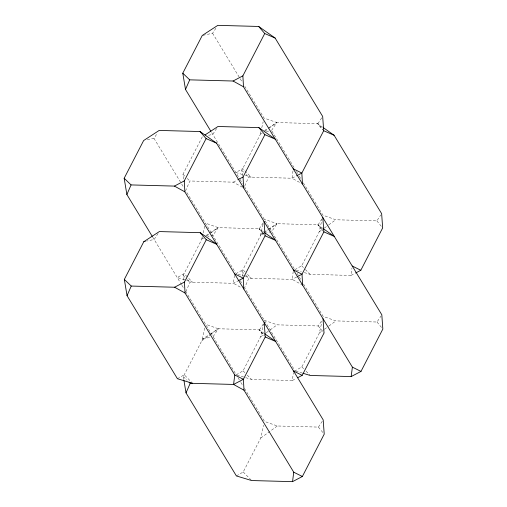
<?xml version="1.0" encoding="UTF-8"?>
<svg xmlns="http://www.w3.org/2000/svg" width="507" height="507" viewBox="0 0 507 507"><rect width="100%" height="100%" fill="white"/><g stroke="black" fill="none" stroke-linecap="round" stroke-linejoin="round"><path stroke-width="0.38" stroke-dasharray="2.54 1.9" d="M234.43 275.314L233.397 283.305L241.231 287.621M292.964 170.967L292.026 178.23L301.811 183.629M293.223 271.378L292.197 279.37L302.635 285.13M245.654 377.645L251.459 379.401L292.368 380.51L293.395 372.525M304.282 272.57L310.081 274.325L350.99 275.434L351.928 268.171M202.293 236.668L201.609 239.678L203.522 238.29M203.155 232.897L204.695 226.109M204.695 328.004L201.78 340.824L210.697 334.335M260.921 131.592L260.237 134.609L262.144 133.214M261.777 127.821L263.152 121.788M262.981 224.436L260.408 235.749L263.589 233.429M185.556 291.265L236.224 374.793L243.049 370.845L260.579 336.889L263.494 324.068M236.395 475.934L243.221 471.985L260.75 438.029L263.665 425.208M294.852 269.718L301.678 265.769L319.201 231.813L321.945 219.746M296.779 276.961L292.197 279.37L248.836 278.191L244.64 287.805L295.023 370.858L301.849 366.91L319.372 332.953L321.945 321.641M242.365 187.203L233.226 182.159L189.872 180.986L185.67 190.594L235.375 272.532M185.841 291.74L190.043 282.126L233.397 283.305L237.979 280.897M244.767 185.974L248.664 177.051L292.026 178.23L295.955 176.163M183.737 178.984L182.957 174.345L202.426 136.624M183.908 280.13L183.128 275.485L202.597 237.764M242.663 175.828L241.757 170.409L261.225 132.688M183.819 379.718L183.3 376.625L202.768 338.904L209.258 334.683M242.701 276.195L241.928 271.549L261.397 233.828L263.342 232.561M202.996 35.319L212.585 33.253L216.077 27.986M147.322 139.761L153.963 138.322L157.455 133.056M216.685 128.467L212.756 134.393L207.591 135.508M158.064 233.543L154.134 239.469L146.751 241.059M271.556 130.457L276.79 122.555L317.883 123.67L322.731 129.551M264.103 234.627L259.254 228.746L218.168 227.63L212.927 235.533L207.762 236.649M317.883 123.67L321.806 117.757M259.254 228.746L263.177 222.833M322.414 230.108L318.054 224.81L276.961 223.695L271.727 231.598L266.562 232.713M213.105 336.673L218.34 328.77L259.426 329.886L264.274 335.767M318.054 224.81L321.977 218.897M259.426 329.886L263.348 323.973M303.389 182.932L322.978 215.222L335.761 219.765L376.853 220.881L380.77 214.968M264.35 320.297L277.133 324.841L318.225 325.957L322.148 320.044M303.56 284.072L323.149 316.362L335.932 320.906L377.024 322.021L380.941 316.108M244.526 388.476L264.521 421.437L277.304 425.981L318.396 427.097L322.75 420.525M264.692 131.364L268.514 128.582M269.154 128.119L276.79 122.555L264.008 118.017L244.83 86.399M206.704 235.977L210.525 233.195M211.159 232.732L218.168 227.63L205.386 223.093M264.229 232.967L268.051 230.184M268.685 229.722L276.961 223.695L264.179 219.157M319.201 231.813L323.662 228.568M324.296 228.106L328.118 225.323M328.758 224.861L335.761 219.765M211.33 333.872L218.34 328.77L205.557 324.233M260.579 336.889L265.674 333.181M266.308 332.719L269.496 330.399M270.13 329.937L277.133 324.841M319.372 332.953L323.834 329.708M324.467 329.246L328.289 326.464M328.929 326.001L335.932 320.906M260.75 438.029L277.304 425.981M264.47 130.578L267.709 128.467M268.361 128.043L276.79 122.555M205.842 235.654L209.087 233.543M209.733 233.119L218.168 227.63M263.989 232.136L267.88 229.608M268.533 229.183L276.961 223.695M209.904 334.259L218.34 328.77M177.431 378.723L184.25 374.781L192.134 382.798M233.226 182.159L237.156 180.099M350.99 275.434L354.919 273.368M292.368 380.51L296.297 378.444M266.39 131.573L268.602 131.091M261.397 233.828L263.608 233.347M202.768 338.904L210.887 337.149M242.409 174.484L235.882 172.507L242.707 168.565L251.117 177.114L245.312 175.359M296.303 270.155L301.38 271.689M244.761 276.283L236.053 273.653L242.878 269.705L246.554 273.444M245.483 276.505L251.288 278.261L247.08 273.983M295.746 371.073L302.273 373.051M236.953 375.009L244.932 377.423M322.693 127.232L317.629 123.664L322.686 129.551M322.864 228.372L317.8 224.804L323.365 231.281M263.437 231.864L259.007 228.739L264.065 234.627M264.242 333.448L259.178 329.88L264.236 335.767M241.757 170.409L243.88 172.45M246.009 174.497L248.664 177.051M182.957 174.345L185.087 176.385M187.21 178.432L189.872 180.986M241.928 271.549L245.115 274.617M245.648 275.124L248.836 278.191M183.128 275.485L186.849 279.059M187.381 279.572L190.043 282.126M183.3 376.625L187.02 380.199M301.678 265.769L304.827 268.976M305.353 269.515L310.081 274.325M301.849 366.91L303.947 369.052M306.051 371.187L309.726 374.933M187.235 276.847L184.079 273.641L177.26 277.583L192.489 282.19L187.761 277.38M243.049 370.845L245.154 372.987M247.251 375.123L251.459 379.401M243.221 471.985L251.104 480.009M376.853 220.881L382.665 227.935M377.024 322.021L382.354 328.492M318.225 325.957L324.043 333.01M318.396 427.097L323.244 432.978M212.585 33.253L241.972 81.69M271.961 131.129L294.409 168.128M296.449 171.493L297.672 173.514M299.307 176.202L300.943 178.895M211.717 132.669L239.697 178.794M240.103 179.465L242.549 183.502M244.469 186.665L294.58 269.274M297.032 273.305L301.519 280.707M153.963 138.322L181.303 183.401M181.715 184.073L183.756 187.438M240.274 280.605L242.314 283.971M152.683 237.073L181.474 284.541M181.886 285.213L183.927 288.578M237.998 377.709L240.445 381.746M240.85 382.417L242.891 385.783"/><path stroke-width="0.76" d="M192.66 383.336L177.431 378.723L127.048 295.67L124.335 279.414L143.804 241.693L159.369 231.566L200.208 232.675L206.279 239.741L184.421 282.082L185.042 293.002L234.785 375.003L233.569 384.445L244.006 390.206L293.756 472.213L302.356 476.491L324.214 434.15L323.187 419.866L184.871 191.855L184.25 180.936L206.108 138.601L200.037 131.535L159.198 130.426L143.633 140.553L124.164 178.274L126.877 194.53L152.271 236.395M183.946 380.497L186.012 392.881L236.395 475.934L251.63 480.541L292.539 481.65L293.756 472.213M303.002 373.272L310.252 375.465L351.161 376.574L352.384 367.138L216.495 143.126L200.037 131.535M126.877 194.53L131.072 184.922L174.433 186.094L184.871 191.855M210.899 131.319L185.499 89.454L189.7 79.846L233.055 81.019L243.493 86.779L381.815 314.79L382.836 329.075L360.984 371.416L351.161 376.574M127.048 295.67L131.243 286.062L174.604 287.235L185.042 293.002M186.012 392.881L190.214 383.267L233.569 384.445L243.392 379.287L265.243 336.946L264.217 322.661M185.499 89.454L182.786 73.198L202.255 35.477L217.826 25.35L258.665 26.459L275.117 38.05L322.674 116.445L323.7 130.73L301.842 173.071L302.464 183.99M243.493 86.779L242.878 75.86L264.73 33.525L258.665 26.459M243.664 187.926L243.049 177.006L264.901 134.666L258.836 127.599L217.997 126.49L205.024 134.932M264.046 221.521L265.072 235.806L243.221 278.147L243.835 289.066M322.845 217.585L323.872 231.87L302.014 274.211L302.635 285.13M297.603 377.759L302.185 375.351L324.043 333.01L323.016 318.726M355.578 273.026L360.813 270.275L382.665 227.935L381.644 213.65L334.088 135.261L323.327 127.675M233.055 81.019L242.878 75.86M174.433 186.094L184.25 180.936M237.808 179.757L243.049 177.006M296.608 175.821L301.842 173.071L293.242 168.787M174.604 287.235L184.421 282.082M238.639 280.555L243.221 278.147L234.614 273.862M297.432 276.619L302.014 274.211L293.414 269.927M292.539 481.65L302.356 476.491M143.804 241.693L145.281 241.376M264.73 33.525L275.117 38.05M323.7 130.73L334.088 135.261M264.901 134.666L275.288 139.191L258.836 127.599M206.108 138.601L216.495 143.126M323.872 231.87L334.259 236.401L323.498 228.822M265.072 235.806L275.459 240.331L264.698 232.751M206.279 239.741L216.666 244.266L200.208 232.675M265.243 336.946L275.631 341.477L264.869 333.898M352.213 265.991L360.813 270.275M352.384 367.138L360.984 371.416M293.585 371.067L302.185 375.351M234.785 375.003L243.392 379.287L244.006 390.206M182.786 73.198L189.7 79.846M124.164 178.274L131.072 184.922M124.335 279.414L131.243 286.062M189.149 382.246L190.214 383.267"/></g></svg>
